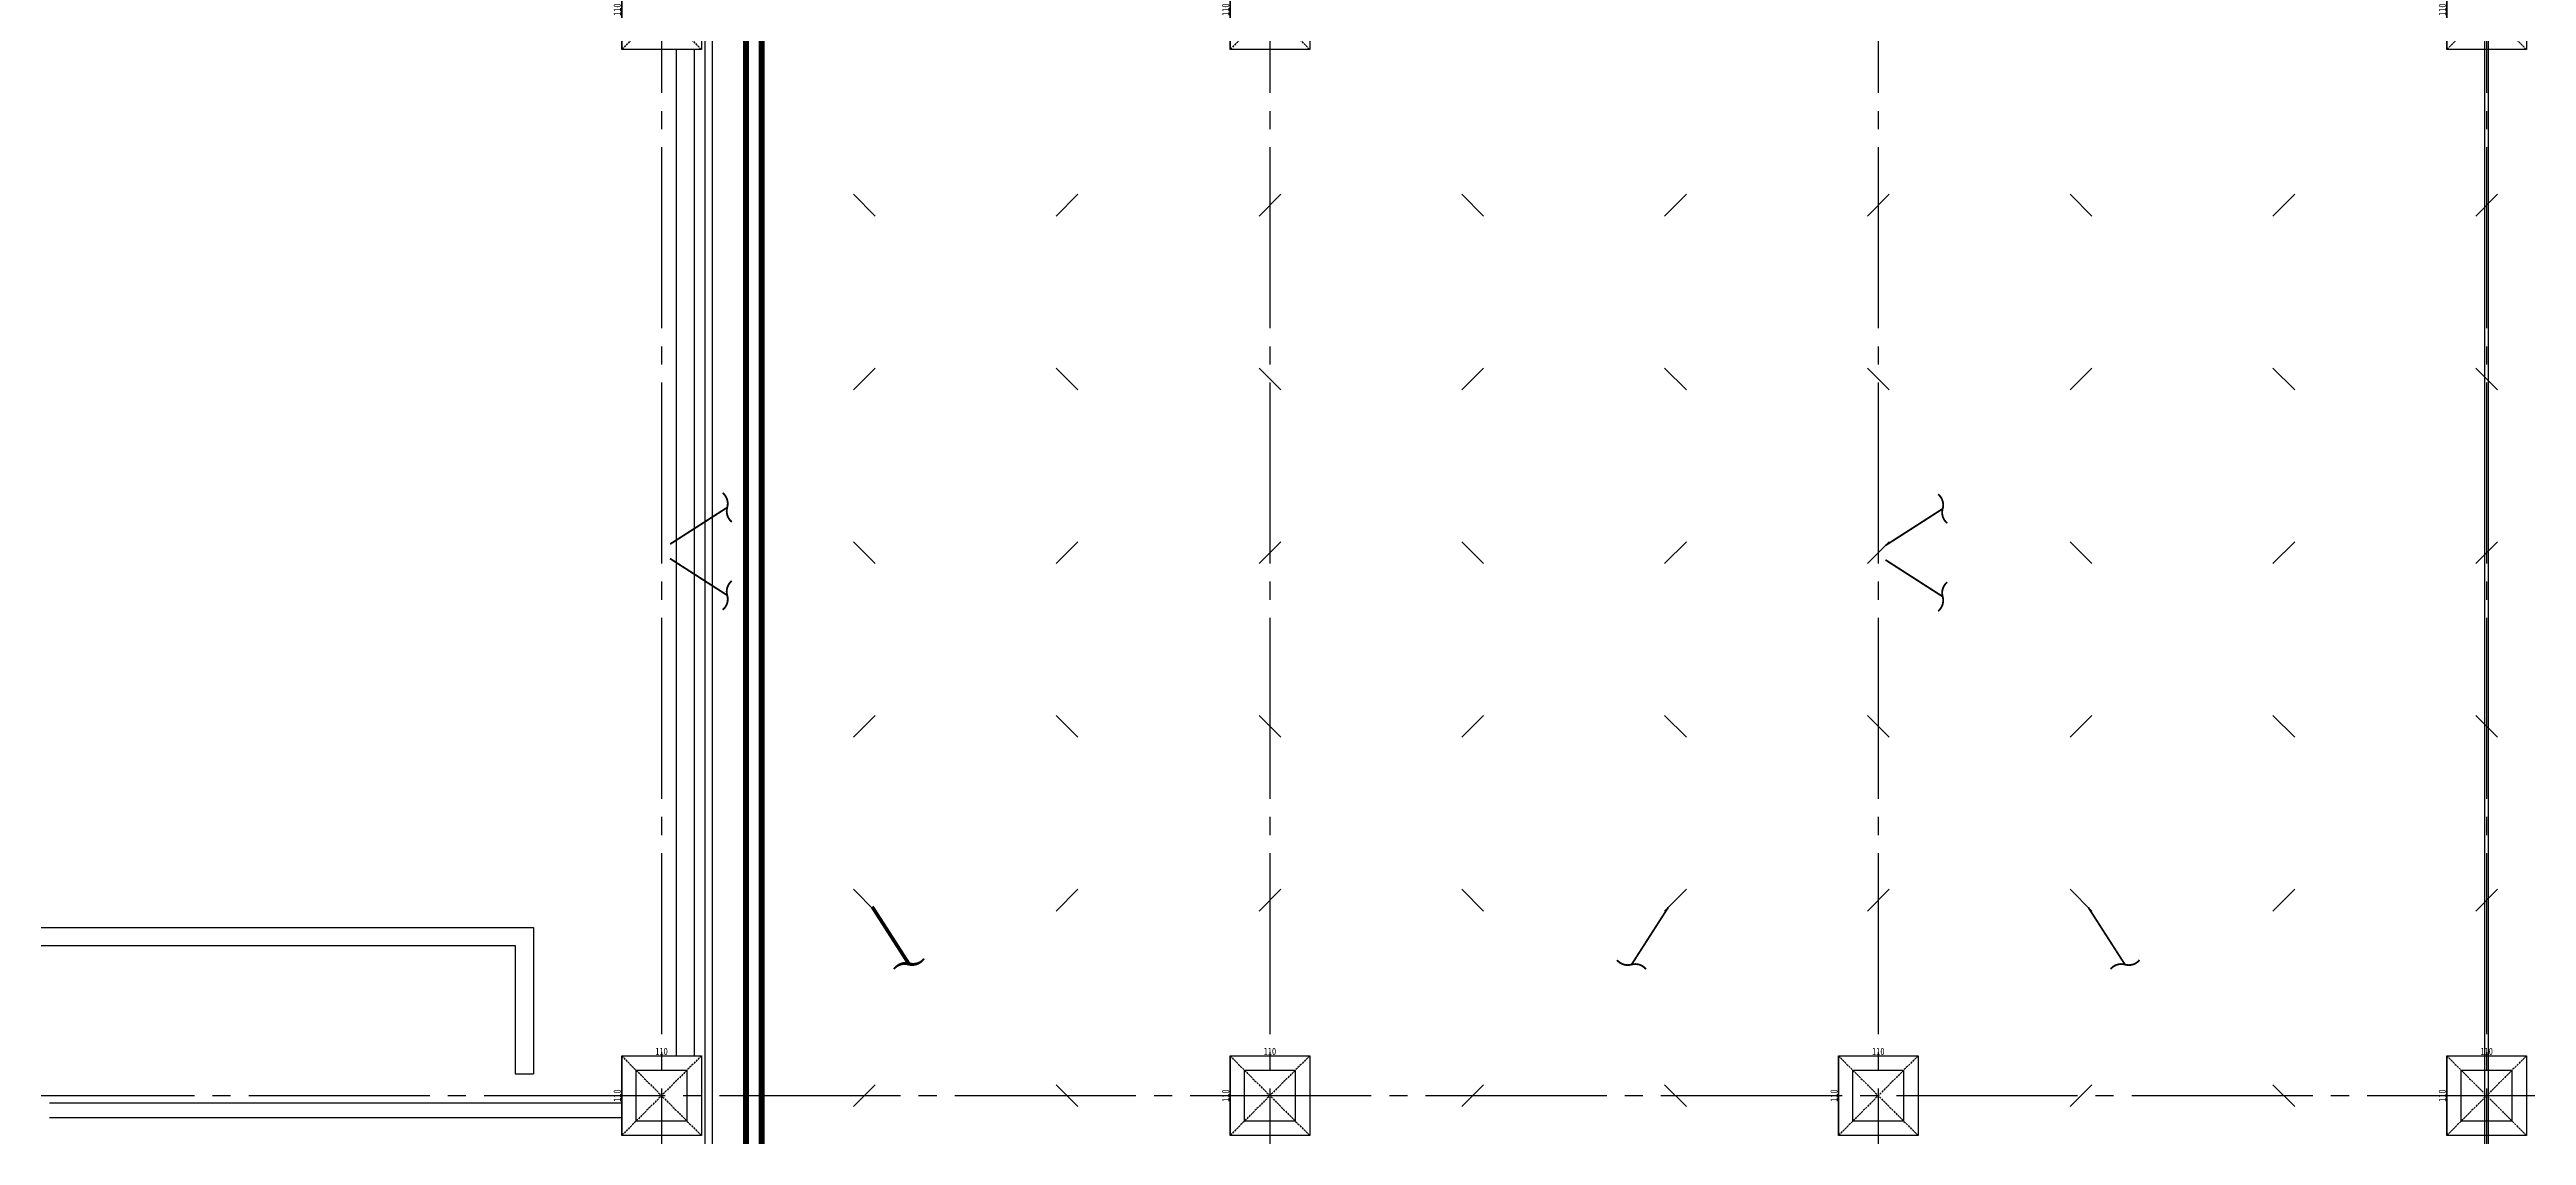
# Model space of a CAD drawing. Extents: x -3080 to 28500, y -1326 to 31609.
# Drawn here: x 955 to 4375, y 1445 to 2945 of the extents above; entities that cross this region are included whole.
import ezdxf

# ---------------------------------------------------------------- set-up
doc = ezdxf.new("R2010")
doc.units = 0
doc.header["$LTSCALE"] = 100
for name, pattern in [('X-S-FAB-L05$0$COL-CEN-LIN', [3.25, 2.5, -0.25, 0.25, -0.25]), ('X-S-FAB-L05$0$DASHED', [0.75, 0.5, -0.25]), ('X-S-FAB-L05$0$HIDDEN', [0.4, 0.3, -0.1])]:
    doc.linetypes.add(name, pattern=pattern)
for name, color, linetype in [('0-xref', 8, 'Continuous'), ('188K-SM-03-F05-ARCH-PA-Y2257103$0$K-W-P1-3.5-非抗', 53, 'Continuous'), ('188K-SM-03-F05-ARCH-PA-Y2257103$0$K-岩棉 2hr 3.5-非抗', 53, 'Continuous'), ('188K-SM-07-F10-MECH-CR PIPE-Y2257103$0$00_AC_CHS_12℃', 4, 'Continuous'), ('188K-SM-07-F10-MECH-CR PIPE-Y2257103$0$00_AC_CHS_20℃', 3, 'Continuous'), ('X-S-FAB-L05$0$BEAM', 8, 'Continuous'), ('X-S-FAB-L05$0$BLOCK', 8, 'Continuous'), ('X-S-FAB-L05$0$BR-D', 8, 'X-S-FAB-L05$0$DASHED'), ('X-S-FAB-L05$0$CCL', 8, 'X-S-FAB-L05$0$COL-CEN-LIN'), ('X-S-FAB-L05$0$COL', 8, 'Continuous'), ('X-S-FAB-L05$0$COL-S', 8, 'Continuous'), ('X-S-FAB-L05$0$S-鋼柱', 8, 'Continuous'), ('X-S-FAB-L05$0$WALL-RC', 8, 'Continuous'), ('X-S-FAB-L05$0$斜撐', 8, 'Continuous')]:
    doc.layers.add(name, color=color, linetype=linetype)
doc.layers.add('X-S-FAB-L05$0$XREF', color=8, linetype='Continuous', lineweight=0)
doc.styles.add('X-S-FAB-L05$0$DIM', font='', dxfattribs={"width": 0.8})
doc.styles.get('X-S-FAB-L05$0$DIM').set_extended_font_data('MingLiU')
doc.dimstyles.new('X-S-FAB-L05$0$JJP_005_defpoint', dxfattribs={"dimtxt": 20, "dimasz": 0.5, "dimexe": 0.5, "dimexo": 0.5, "dimgap": 0.5, "dimtad": 1, "dimdsep": 46, "dimtxsty": 'X-S-FAB-L05$0$DIM', "dimblk": 'X-S-FAB-L05$0$_None', "dimcen": 10, "dimclrd": 256, "dimclre": 256, "dimclrt": 256, "dimadec": 0, "dimazin": 0, "dimtfac": 1, "dimtix": 1, "dimtmove": 2, "dimatfit": 3, "dimldrblk": 'X-S-FAB-L05$0$_None', "dimfxl": 0.5, "dimtolj": 1, "dimtzin": 0, "dimarcsym": 0})

# ---------------------------------------------------------------- blocks, each defined once
blk = doc.blocks.new('*D174')
at = {"layer": 'DefPoints', "lineweight": -2, "transparency": 16777216}
blk.add_line((0, 0), (110, 0), dxfattribs=at)
at = {"layer": 'DefPoints', "color": 0, "transparency": 16777216}
for p in [(0, 0), (110, 0), (110, 0)]:
    blk.add_point(p, dxfattribs=at)
at = {"layer": 'DefPoints', "transparency": 16777216, "insert": (55, 6.1), "char_height": 10, "attachment_point": 5, "style": 'X-S-FAB-L05$0$DIM'}
blk.add_mtext('\\A1;110', dxfattribs=at)
blk = doc.blocks.new('X-S-FAB-L05$0$_None')
blk = doc.blocks.new('*D175')
at = {"layer": 'DefPoints', "lineweight": -2, "transparency": 16777216}
blk.add_line((0, 0), (0, -110), dxfattribs=at)
at = {"layer": 'DefPoints', "color": 0, "transparency": 16777216}
for p in [(0, 0), (0, -110), (0, -110)]:
    blk.add_point(p, dxfattribs=at)
at = {"layer": 'DefPoints', "transparency": 16777216, "insert": (-6.1, -55), "char_height": 10, "attachment_point": 5, "rotation": 90, "style": 'X-S-FAB-L05$0$DIM'}
blk.add_mtext('\\A1;110', dxfattribs=at)
blk = doc.blocks.new('X-S-FAB-L05$0$斜撐')
at = {"layer": 'X-S-FAB-L05$0$BR-D', "const_width": 0.5}
blk.add_lwpolyline([(962.11, 215.55, -0.296213), (957.95, 215.19, 0.299957), (953.75, 214.85, 0.006918)], format="xyb", dxfattribs=at)
at = {"layer": 'X-S-FAB-L05$0$BR-D', "linetype": 'ByBlock', "const_width": 0.5}
blk.add_lwpolyline([(964.37, 197.57), (957.95, 215.19)], dxfattribs=at)
blk = doc.blocks.new('X-S-FAB-L05$0$SC1')
at = {"layer": 'DefPoints'}
blk.add_line((27925, 8342.1), (27955, 8312.1), dxfattribs=at)
blk = doc.blocks.new('X-S-FAB-L05$0$VC(C)')
at = {"layer": 'X-S-FAB-L05$0$S-鋼柱'}
for p in [(-25860, -5597.1), (-25020, -5597.1), (-24180, -5597.1), (-25580, -5837.1), (-25300, -5837.1), (-24740, -5837.1), (-24460, -5837.1), (-23900, -5837.1), (-23620, -5837.1), (-25860, -6077.1), (-25020, -6077.1), (-24180, -6077.1), (-25580, -6317.1), (-25300, -6317.1), (-24740, -6317.1), (-24460, -6317.1), (-23900, -6317.1), (-23620, -6317.1), (-25860, -6557.1), (-25020, -6557.1), (-24180, -6557.1), (-25580, -6827.1), (-24740, -6827.1), (-23900, -6827.1)]:
    blk.add_blockref('X-S-FAB-L05$0$SC1', p, dxfattribs=at)
at = {"layer": 'X-S-FAB-L05$0$S-鋼柱', "rotation": 90}
for p in [(10687.1, -25210), (10967.1, -25210), (11527.1, -25210), (11807.1, -25210), (12367.1, -25210), (12647.1, -25210), (10407.1, -25450), (11247.1, -25450), (12087.1, -25450), (10687.1, -25690), (10967.1, -25690), (11527.1, -25690), (11807.1, -25690), (12367.1, -25690), (12647.1, -25690), (10407.1, -25930), (11247.1, -25930), (12087.1, -25930), (10687.1, -26170), (10967.1, -26170), (11527.1, -26170), (11807.1, -26170), (12367.1, -26170), (12647.1, -26170), (10407.1, -26440), (11247.1, -26440), (12087.1, -26440)]:
    blk.add_blockref('X-S-FAB-L05$0$SC1', p, dxfattribs=at)
at = {"layer": 'X-S-FAB-L05$0$斜撐'}
for p, xscale, yscale, zscale, rotation in [((-210.8, 6749), 5.000000000000002, 5.000000000000002, 5.000000000000002, 282.6853631040207), ((1467.4, 6747.2), 5.000000000000002, 5.000000000000002, 5.000000000000002, 282.6853631040207), ((-210.8, -2245.4), -5, 5, 5, 257.3146368959793), ((1467.4, -2247.2), -5, 5, 5, 257.3146368959793), ((6577.2, 3782.6), 5, 5, 5, 192.6853631040206), ((6579, 3784.4), 5.000000000000001, 5.000000000000001, 5.000000000000001, 192.6853631040205), ((-1297.2, 3782.6), -5.000000000000004, 5, 5, 167.3146368959792), ((8257.2, 3782.6), 5.000000000000001, 5.000000000000001, 5.000000000000001, 192.6853631040205)]:
    blk.add_blockref('X-S-FAB-L05$0$斜撐', p, dxfattribs=dict(at, xscale=xscale, yscale=yscale, zscale=zscale, rotation=rotation))
blk = doc.blocks.new('188K-SM-03-F05-ARCH-PA-Y2257103')
at = {"layer": '188K-SM-03-F05-ARCH-PA-Y2257103$0$K-W-P1-3.5-非抗'}
for p, q in [((4317.5, 732.5), (4317.5, 8265)), ((4322.5, 732.5), (4322.5, 8265))]:
    blk.add_line(p, q, dxfattribs=at)
at = {"layer": '188K-SM-03-F05-ARCH-PA-Y2257103$0$K-岩棉 2hr 3.5-非抗'}
for p, q in [((1860, 7570, 0), (1860, -7.5, 0)), ((1870, 7570, 0), (1870, -7.5, 0))]:
    blk.add_line(p, q, dxfattribs=at)
blk = doc.blocks.new('188K-SM-07-F10-MECH-CR PIPE-Y2257103')
at = {"layer": '188K-SM-07-F10-MECH-CR PIPE-Y2257103$0$00_AC_CHS_12℃', "ltscale": 1000, "const_width": 8}
blk.add_lwpolyline([(1916.714, 84.613), (1916.714, 3526.544), (2538.71, 3526.544)], dxfattribs=at)
at = {"layer": '188K-SM-07-F10-MECH-CR PIPE-Y2257103$0$00_AC_CHS_20℃', "ltscale": 1000, "const_width": 8}
blk.add_lwpolyline([(1938.331, 63.061), (1938.331, 3495.019), (2537.568, 3495.019)], dxfattribs=at)
blk = doc.blocks.new('*U59')
at = {"layer": 'DefPoints', "linetype": 'X-S-FAB-L05$0$HIDDEN', "ltscale": 0.1}
for p, q in [((110, 0), (0, -110)), ((0, 0), (110, -110))]:
    blk.add_line(p, q, dxfattribs=at)
at = {"layer": 'X-S-FAB-L05$0$COL', "ltscale": 0.1}
blk.add_lwpolyline([(0, 0), (110, 0), (110, -110), (0, -110)], close=True, dxfattribs=at)
at = {"layer": 'DefPoints'}
dim = blk.add_linear_dim(base=(0, -110), p1=(0, 0), p2=(0, -110), angle=90, dimstyle='X-S-FAB-L05$0$JJP_005_defpoint', override={"dimtxt": 10}, dxfattribs=at)
dim.commit()
dim.dimension.update_dxf_attribs({"geometry": '*D175', "text_midpoint": (-6.067, -55)})
dim = blk.add_linear_dim(base=(110, 0), p1=(0, 0), p2=(110, 0), dimstyle='X-S-FAB-L05$0$JJP_005_defpoint', override={"dimtxt": 10}, dxfattribs=at)
dim.commit()
dim.dimension.update_dxf_attribs({"geometry": '*D174', "text_midpoint": (55, 6.067)})
blk = doc.blocks.new('X-S-FAB-L05$0$FAB2-L05')
at = {"layer": 'X-S-FAB-L05$0$CCL'}
for p, q in [((-24360, 11005), (-24360, 0)), ((-23520, 11005), (-23520, 0)), ((-22680, 11005), (-22680, 0)), ((-21840, 11005), (-21840, 0)), ((-26880, 2220), (1210, 2220))]:
    blk.add_line(p, q, dxfattribs=at)
at = {"layer": 'X-S-FAB-L05$0$COL-S'}
for points in [[(-24395, 2255), (-24325, 2255), (-24325, 2185), (-24395, 2185)], [(-23555, 2255), (-23485, 2255), (-23485, 2185), (-23555, 2185)], [(-22715, 2255), (-22645, 2255), (-22645, 2185), (-22715, 2185)], [(-21875, 2255), (-21805, 2255), (-21805, 2185), (-21875, 2185)]]:
    blk.add_lwpolyline(points, close=True, dxfattribs=at)
at = {"layer": 'X-S-FAB-L05$0$BEAM'}
for p in [(-24415, 3775), (-23575, 3775), (-21895, 3775), (-24415, 2275), (-23575, 2275), (-22735, 2275), (-21895, 2275)]:
    blk.add_blockref('*U59', p, dxfattribs=at)
blk = doc.blocks.new('X-S-FAB-L05')
at = {"layer": 'X-S-FAB-L05$0$COL-S'}
for points in [[(1765, 1535), (1835, 1535), (1835, 1465), (1765, 1465)], [(2605, 1535), (2675, 1535), (2675, 1465), (2605, 1465)], [(3445, 1535), (3515, 1535), (3515, 1465), (3445, 1465)], [(4285, 1535), (4355, 1535), (4355, 1465), (4285, 1465)]]:
    blk.add_lwpolyline(points, close=True, dxfattribs=at)
at = {"layer": 'X-S-FAB-L05$0$WALL-RC'}
for p, q in [((1820, 2945), (1820, 1555)), ((1845, 2945), (1845, 1555)), ((10, 1732.5), (1623, 1732.5)), ((1623, 1732.5), (1623, 1530)), ((10, 1707.5), (1598, 1707.5)), ((1598, 1707.5), (1598, 1530)), ((1598, 1530), (1623, 1530)), ((955, 1490), (1745, 1490)), ((955, 1470), (1745, 1470))]:
    blk.add_line(p, q, dxfattribs=at)
at = {"layer": 'X-S-FAB-L05$0$BEAM'}
for p in [(1745, 3055), (2585, 3055), (4265, 3055), (1745, 1555), (2585, 1555), (3425, 1555), (4265, 1555)]:
    blk.add_blockref('*U59', p, dxfattribs=at)
at = {"layer": 'X-S-FAB-L05$0$BLOCK'}
blk.add_blockref('X-S-FAB-L05$0$FAB2-L05', (26160, -720), dxfattribs=at)
at = {"layer": 'X-S-FAB-L05$0$XREF'}
blk.add_blockref('X-S-FAB-L05$0$VC(C)', (0, 0), dxfattribs=at)

msp = doc.modelspace()

# ---------------------------------------------------------------- block references
at = {"layer": '0-xref'}
for name in ['X-S-FAB-L05', '188K-SM-03-F05-ARCH-PA-Y2257103']:
    msp.add_blockref(name, (0, 0), dxfattribs=at)

# ---------------------------------------------------------------- next in the draw order: block references
msp.add_blockref('188K-SM-07-F10-MECH-CR PIPE-Y2257103', (0, 0), dxfattribs=at)

doc.saveas('drawing.dxf')
